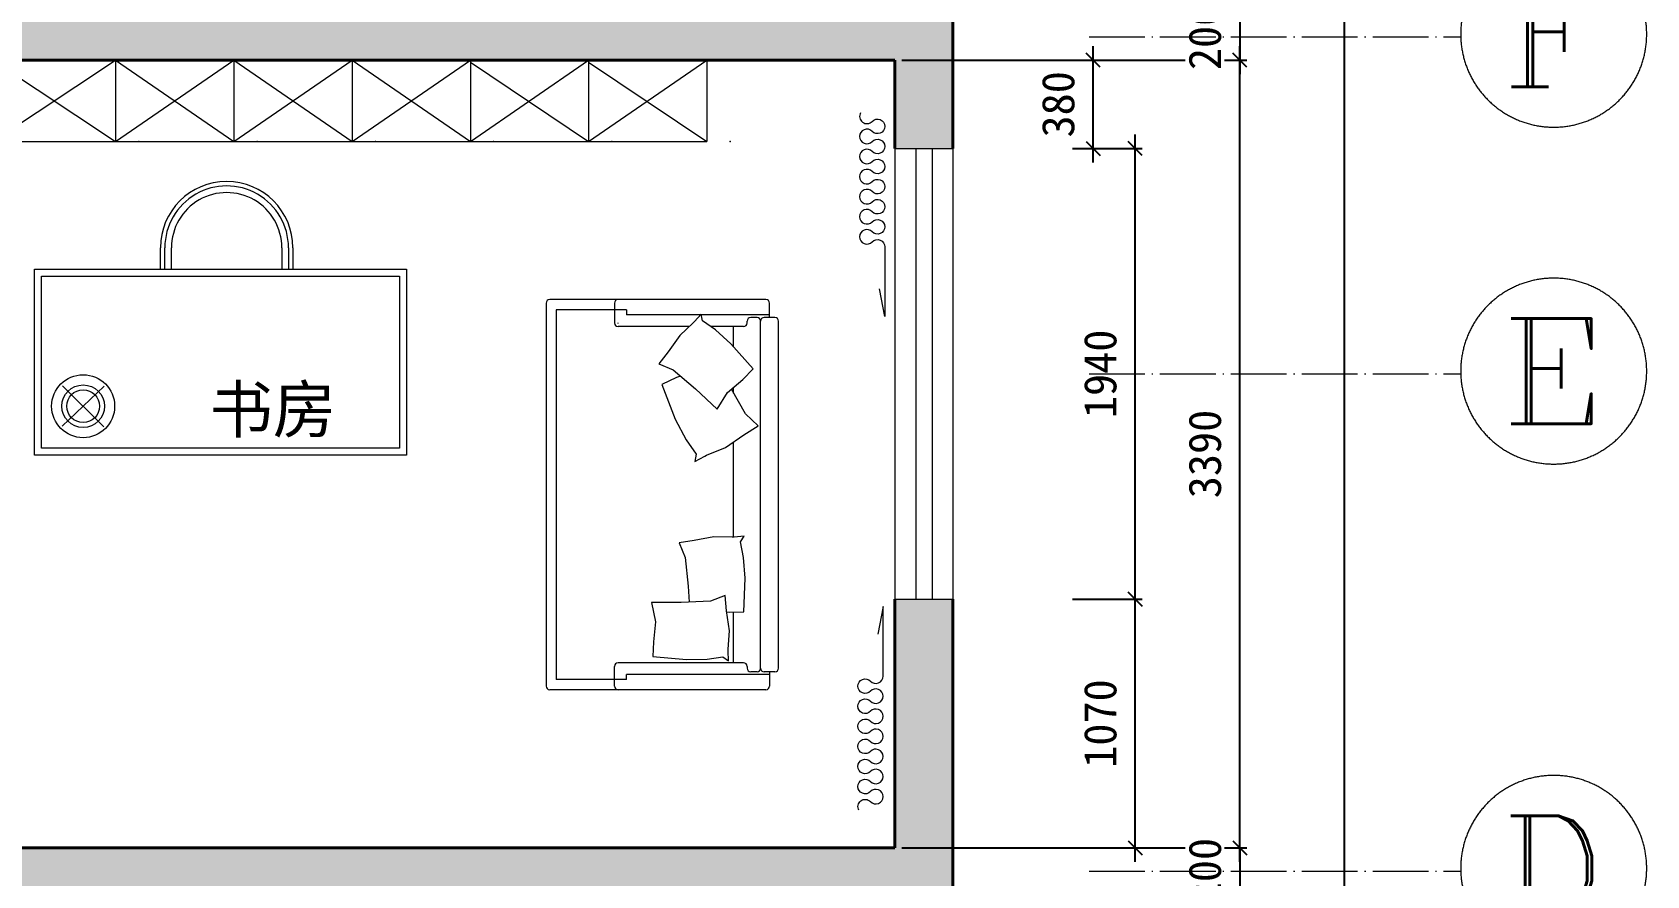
# Model space of a CAD drawing. Header units: millimetres. Extents: x -64529 to 3079702, y -28926 to 77119.
# Drawn here: x -21568 to -14624, y -17769 to -14139 of the extents above; entities that cross this region are included whole.
import ezdxf
from ezdxf.enums import TextEntityAlignment as Align

# ---------------------------------------------------------------- set-up
doc = ezdxf.new("R2010")
doc.units = ezdxf.units.MM
doc.header["$LTSCALE"] = 10
doc.linetypes.add('ACAD_ISO04W100', pattern=[30.5, 24, -3, 0.5, -3])
doc.layers.get('0').update_dxf_attribs({"color": 255})
doc.layers.get('Defpoints').update_dxf_attribs({"color": 255})
doc.layers.add('1浅浅', color=251, linetype='Continuous', lineweight=20)
doc.layers.add('A__轴线', color=3, linetype='ACAD_ISO04W100', lineweight=0)
doc.styles.add('_TCH_AXIS', font='COMPLEX', dxfattribs={"bigfont": 'GBCBIG'})
doc.styles.add('COMPLEX', font='COMPLEX')
doc.styles.get("Standard").update_dxf_attribs({"font": ''})
doc.styles.add('宋体', font='', dxfattribs={"height": 2.5})
doc.styles.get('Standard').set_extended_font_data('SimSun')
doc.styles.get('宋体').set_extended_font_data('SimSun')
doc.dimstyles.new('副本 外标注', dxfattribs={"dimtxt": 140, "dimasz": 60, "dimexe": 30, "dimexo": 30, "dimgap": 80, "dimtad": 1, "dimtoh": 1, "dimdec": 0, "dimtxsty": 'Standard', "dimblk": 'OBLIQUE', "dimcen": 2.5, "dimdle": 60, "dimclrd": 250, "dimclre": 250, "dimclrt": 44, "dimadec": 0, "dimazin": 0, "dimtfac": 1, "dimtdec": 0, "dimtix": 1, "dimtmove": 0, "dimatfit": 3, "dimldrblk": 'DOTSMALL', "dimfxl": 1, "dimtfill": 1, "dimarcsym": 0})

# ---------------------------------------------------------------- blocks, each defined once
blk = doc.blocks.new('_Oblique')
at = {"color": 0, "linetype": 'ByBlock', "lineweight": -2}
blk.add_line((-0.5, -0.5), (0.5, 0.5), dxfattribs=at)
blk = doc.blocks.new('*D716')
at = {"layer": '1浅浅', "color": 250, "lineweight": -2, "transparency": 16777216}
for p, q in [((-16823.8, -17709.2), (-16823.8, -16519.2)), ((-17093.8, -16579.2), (-16793.8, -16579.2)), ((-17093.8, -17649.2), (-16793.8, -17649.2))]:
    blk.add_line(p, q, dxfattribs=at)
at = {"layer": 'Defpoints', "color": 0, "lineweight": 30, "transparency": 16777216}
for p in [(-17123.8, -16579.2), (-16823.8, -16579.2), (-17123.8, -17649.2)]:
    blk.add_point(p, dxfattribs=at)
at = {"layer": '1浅浅', "color": 250, "lineweight": -2, "transparency": 16777216, "xscale": 60, "yscale": 60, "zscale": 60}
for p, rotation in [((-16823.8, -16579.2), 90), ((-16823.8, -17649.2), 270)]:
    blk.add_blockref('_Oblique', p, dxfattribs=dict(at, rotation=rotation))
at = {"layer": '1浅浅', "color": 44, "transparency": 16777216, "insert": (-16973.8, -17114.2), "char_height": 140, "attachment_point": 5, "rotation": 90, "bg_fill": 3, "box_fill_scale": 1.1, "bg_fill_color": 256, "bg_fill_true_color": 13158600, "bg_fill_transparency": 3955916}
blk.add_mtext('1070', dxfattribs=at)
blk = doc.blocks.new('_DotSmall')
at = {"color": 0, "linetype": 'ByBlock', "const_width": 0.5}
blk.add_lwpolyline([(-0.0625, 0, 1), (0.0625, 0, 1)], format="xyb", close=True, dxfattribs=at)
blk = doc.blocks.new('*D717')
at = {"layer": '1浅浅', "color": 250, "lineweight": -2, "transparency": 16777216}
for p, q in [((-16823.8, -16639.2), (-16823.8, -14579.2)), ((-17093.8, -14639.2), (-16793.8, -14639.2)), ((-17093.8, -16579.2), (-16793.8, -16579.2))]:
    blk.add_line(p, q, dxfattribs=at)
at = {"layer": 'Defpoints', "color": 0, "lineweight": 30, "transparency": 16777216}
for p in [(-17123.8, -14639.2), (-16823.8, -14639.2), (-17123.8, -16579.2)]:
    blk.add_point(p, dxfattribs=at)
at = {"layer": '1浅浅', "color": 250, "lineweight": -2, "transparency": 16777216, "xscale": 60, "yscale": 60, "zscale": 60}
for p, rotation in [((-16823.8, -14639.2), 90), ((-16823.8, -16579.2), 270)]:
    blk.add_blockref('_Oblique', p, dxfattribs=dict(at, rotation=rotation))
at = {"layer": '1浅浅', "color": 44, "transparency": 16777216, "insert": (-16973.8, -15609.2), "char_height": 140, "attachment_point": 5, "rotation": 90, "bg_fill": 3, "box_fill_scale": 1.1, "bg_fill_color": 256, "bg_fill_true_color": 13158600, "bg_fill_transparency": 16431284}
blk.add_mtext('1940', dxfattribs=at)
blk = doc.blocks.new('*D718')
at = {"layer": '1浅浅', "color": 250, "lineweight": -2, "transparency": 16777216}
for p, q in [((-17004.8, -14699.2), (-17004.8, -14199.2)), ((-17093.8, -14259.2), (-16974.8, -14259.2)), ((-17093.8, -14639.2), (-16974.8, -14639.2))]:
    blk.add_line(p, q, dxfattribs=at)
at = {"layer": 'Defpoints', "color": 0, "lineweight": 30, "transparency": 16777216}
blk.add_point((-17004.8, -14259.2), dxfattribs=at)
at = {"layer": '1浅浅', "color": 250, "lineweight": -2, "transparency": 16777216, "xscale": 60, "yscale": 60, "zscale": 60}
for p, rotation in [((-17004.8, -14259.2), 90), ((-17004.8, -14639.2), 270)]:
    blk.add_blockref('_Oblique', p, dxfattribs=dict(at, rotation=rotation))
at = {"layer": '1浅浅', "color": 44, "transparency": 16777216, "insert": (-17154.8, -14449.2), "char_height": 140, "attachment_point": 5, "rotation": 90, "bg_fill": 3, "box_fill_scale": 1.1, "bg_fill_color": 256, "bg_fill_true_color": 13158600, "bg_fill_transparency": 3955916}
blk.add_mtext('380', dxfattribs=at)
at = {"layer": 'Defpoints', "color": 0, "lineweight": 30, "transparency": 16777216}
for p in [(-17123.8, -14259.2), (-17123.8, -14639.2)]:
    blk.add_point(p, dxfattribs=at)
blk = doc.blocks.new('*D724')
at = {"layer": '1浅浅', "color": 250, "lineweight": -2, "transparency": 16777216}
for p, q in [((-16373.8, -17709.2), (-16373.8, -14199.2)), ((-17093.8, -14259.2), (-16343.8, -14259.2)), ((-17093.8, -17649.2), (-16343.8, -17649.2))]:
    blk.add_line(p, q, dxfattribs=at)
at = {"layer": 'Defpoints', "color": 0, "lineweight": 30, "transparency": 16777216}
for p in [(-17123.8, -14259.2), (-16373.8, -14259.2), (-17123.8, -17649.2)]:
    blk.add_point(p, dxfattribs=at)
at = {"layer": '1浅浅', "color": 250, "lineweight": -2, "transparency": 16777216, "xscale": 60, "yscale": 60, "zscale": 60}
for p, rotation in [((-16373.8, -14259.2), 90), ((-16373.8, -17649.2), 270)]:
    blk.add_blockref('_Oblique', p, dxfattribs=dict(at, rotation=rotation))
at = {"layer": '1浅浅', "color": 44, "transparency": 16777216, "insert": (-16523.8, -15954.2), "char_height": 140, "attachment_point": 5, "rotation": 90, "bg_fill": 3, "box_fill_scale": 1.1, "bg_fill_color": 256, "bg_fill_true_color": 13158600, "bg_fill_transparency": 3955916}
blk.add_mtext('3390', dxfattribs=at)
blk = doc.blocks.new('*D726')
at = {"layer": '1浅浅', "color": 250, "lineweight": -2, "transparency": 16777216}
for p, q in [((-15923.8, -25649.2), (-15923.8, -10799.2)), ((-17093.8, -10859.2), (-15893.8, -10859.2)), ((-17828, -25589.2), (-15893.8, -25589.2))]:
    blk.add_line(p, q, dxfattribs=at)
at = {"layer": 'Defpoints', "color": 0, "lineweight": 30, "transparency": 16777216}
for p in [(-17123.8, -10859.2), (-15923.8, -10859.2), (-17858, -25589.2)]:
    blk.add_point(p, dxfattribs=at)
at = {"layer": '1浅浅', "color": 250, "lineweight": -2, "transparency": 16777216, "xscale": 60, "yscale": 60, "zscale": 60}
for p, rotation in [((-15923.8, -10859.2), 90), ((-15923.8, -25589.2), 270)]:
    blk.add_blockref('_Oblique', p, dxfattribs=dict(at, rotation=rotation))
at = {"layer": '1浅浅', "color": 44, "transparency": 16777216, "insert": (-16073.8, -18224.2), "char_height": 140, "attachment_point": 5, "rotation": 90, "bg_fill": 3, "box_fill_scale": 1.1, "bg_fill_color": 256, "bg_fill_true_color": 13158600, "bg_fill_transparency": 12911526}
blk.add_mtext('14730', dxfattribs=at)
blk = doc.blocks.new('*D773')
at = {"layer": '1浅浅', "color": 250, "lineweight": -2, "transparency": 16777216}
for p, q in [((-16373.8, -14059.2), (-16373.8, -13999.2)), ((-17828, -14059.2), (-16343.8, -14059.2)), ((-16373.8, -14059.2), (-16373.8, -14259.2)), ((-17828, -14259.2), (-16343.8, -14259.2)), ((-16373.8, -14259.2), (-16373.8, -14319.2))]:
    blk.add_line(p, q, dxfattribs=at)
at = {"layer": 'Defpoints', "color": 0, "lineweight": 30, "transparency": 16777216}
for p in [(-17858, -14059.2), (-17858, -14259.2), (-16373.8, -14259.2)]:
    blk.add_point(p, dxfattribs=at)
at = {"layer": '1浅浅', "color": 250, "lineweight": -2, "transparency": 16777216, "xscale": 60, "yscale": 60, "zscale": 60}
for p, rotation in [((-16373.8, -14059.2), 270), ((-16373.8, -14259.2), 90)]:
    blk.add_blockref('_Oblique', p, dxfattribs=dict(at, rotation=rotation))
at = {"layer": '1浅浅', "color": 44, "transparency": 16777216, "insert": (-16523.8, -14159.2), "char_height": 140, "attachment_point": 5, "rotation": 90, "bg_fill": 3, "box_fill_scale": 1.1, "bg_fill_color": 256, "bg_fill_true_color": 13158600, "bg_fill_transparency": 16431284}
blk.add_mtext('200', dxfattribs=at)
blk = doc.blocks.new('*D774')
at = {"layer": '1浅浅', "color": 250, "lineweight": -2, "transparency": 16777216}
for p, q in [((-16373.8, -17649.2), (-16373.8, -17589.2)), ((-17828, -17649.2), (-16343.8, -17649.2)), ((-16373.8, -17649.2), (-16373.8, -17849.2)), ((-17828, -17849.2), (-16343.8, -17849.2)), ((-16373.8, -17849.2), (-16373.8, -17909.2))]:
    blk.add_line(p, q, dxfattribs=at)
at = {"layer": 'Defpoints', "color": 0, "lineweight": 30, "transparency": 16777216}
for p in [(-17858, -17649.2), (-17858, -17849.2), (-16373.8, -17849.2)]:
    blk.add_point(p, dxfattribs=at)
at = {"layer": '1浅浅', "color": 250, "lineweight": -2, "transparency": 16777216, "xscale": 60, "yscale": 60, "zscale": 60}
for p, rotation in [((-16373.8, -17649.2), 270), ((-16373.8, -17849.2), 90)]:
    blk.add_blockref('_Oblique', p, dxfattribs=dict(at, rotation=rotation))
at = {"layer": '1浅浅', "color": 44, "transparency": 16777216, "insert": (-16523.8, -17749.2), "char_height": 140, "attachment_point": 5, "rotation": 90, "bg_fill": 3, "box_fill_scale": 1.1, "bg_fill_color": 256, "bg_fill_true_color": 13158600, "bg_fill_transparency": 2904687}
blk.add_mtext('200', dxfattribs=at)
blk = doc.blocks.new('_AXISO')
blk.add_circle((0, 0), 0.5)
at = {"style": 'COMPLEX', "width": 1.041667}
blk.add_attdef('A', text='', height=0.56, rotation=360, dxfattribs=at).set_placement((0.74875, -0.28), (1.24875, -0.28), align=Align.FIT)
blk = doc.blocks.new('20180421.144813')
at = {"layer": 'A__轴线'}
for p, q in [((21539.9, 14767), (23138.8, 14767)), ((21539.9, 13317), (23138.8, 13317)), ((21539.9, 11177), (23138.8, 11177))]:
    blk.add_line(p, q, dxfattribs=at)
ref = blk.add_blockref('_AXISO', (23538.6, 14778.7), dxfattribs=dict(at, xscale=-800, yscale=800, zscale=800))
ref.add_attrib('A', 'F', dxfattribs={"color": 7, "height": 452.5, "style": '_TCH_AXIS', "width": 1.3125}).set_placement((23312.3, 14552.5), (23764.9, 14552.5), align=Align.FIT)
ref = blk.add_blockref('_AXISO', (23538.6, 13328.7), dxfattribs=dict(at, xscale=-800, yscale=800, zscale=800))
ref.add_attrib('A', 'E', dxfattribs={"color": 7, "height": 452.5, "style": '_TCH_AXIS', "width": 1.3125}).set_placement((23312.3, 13102.5), (23764.9, 13102.5), align=Align.FIT)
ref = blk.add_blockref('_AXISO', (23538.6, 11188.7), dxfattribs=dict(at, xscale=-800, yscale=800, zscale=800))
ref.add_attrib('A', 'D', dxfattribs={"color": 7, "height": 452.5, "style": '_TCH_AXIS', "width": 1.235294}).set_placement((23312.3, 10962.5), (23764.9, 10962.5), align=Align.FIT)

msp = doc.modelspace()

# ---------------------------------------------------------------- hatches: boundary and pattern name
at = {"layer": '1浅浅'}
h = msp.add_hatch(color=251, dxfattribs=at)
h.dxf.hatch_style = 1
h.paths.add_polyline_path([(-17608, -13739.2), (-17858, -13739.2), (-17858, -14059.2), (-21998, -14059.2), (-21998, -14259.2), (-17858, -14259.2), (-17858, -14639.2), (-17608, -14639.2)])
h = msp.add_hatch(color=251, dxfattribs=at)
h.dxf.hatch_style = 1
h.paths.add_polyline_path([(-17608, -16579.2), (-17858, -16579.2), (-17858, -17649.2), (-21898, -17649.2), (-21898, -17849.2), (-17858, -17849.2), (-17858, -18349.2), (-17608, -18349.2)])

# ---------------------------------------------------------------- linework, layer by layer
at = {"layer": '1浅浅', "color": 251, "lineweight": 40}
for p, q in [((-17608, -13739.2), (-17608, -14639.2)), ((-21998, -14259.2), (-17858, -14259.2)), ((-17858, -14259.2), (-17858, -14639.2)), ((-17858, -16579.2), (-17858, -17649.2)), ((-17608, -16579.2), (-17608, -18349.2)), ((-21898, -17649.2), (-17858, -17649.2))]:
    msp.add_line(p, q, dxfattribs=at)
at = {"layer": '1浅浅', "color": 251, "lineweight": 5}
for p, q in [((-21738.3, -14609.2), (-21209.7, -14259.2)), ((-21209.7, -14609.2), (-20701.1, -14259.2)), ((-20701.1, -14609.2), (-20192.4, -14259.2)), ((-20192.4, -14609.2), (-19683.8, -14259.2)), ((-19683.8, -14609.2), (-19175.2, -14259.2)), ((-19175.2, -14609.2), (-18666.6, -14259.2)), ((-21439.5, -15835.1), (-21258.9, -15661.9)), ((-21260.8, -15837), (-21437.7, -15660.1))]:
    msp.add_line(p, q, dxfattribs=at)
at = {"layer": '1浅浅', "color": 251, "lineweight": 0}
for p, q in [((-21738.3, -14259.2), (-21209.7, -14609.2)), ((-21209.7, -14259.2), (-20701.1, -14609.2)), ((-20701.1, -14259.2), (-20192.4, -14609.2)), ((-20192.4, -14259.2), (-19683.8, -14609.2)), ((-19683.8, -14267.5), (-19175.2, -14609.2)), ((-19175.2, -14267.5), (-18666.6, -14609.2)), ((-17768, -14639.2), (-17768, -16579.2)), ((-17698, -14639.2), (-17698, -16579.2))]:
    msp.add_line(p, q, dxfattribs=at)
at = {"layer": '1浅浅', "color": 251, "lineweight": 15, "ltscale": 50}
for p, q in [((-21209.7, -14259.2), (-21209.7, -14609.2)), ((-20701.1, -14259.2), (-20701.1, -14609.2)), ((-20192.4, -14259.2), (-20192.4, -14609.2)), ((-19683.8, -14259.2), (-19683.8, -14609.2)), ((-19175.2, -14259.2), (-19175.2, -14609.2)), ((-18666.6, -14259.2), (-18666.6, -14609.2))]:
    msp.add_line(p, q, dxfattribs=at)
at = {"layer": '1浅浅', "color": 251, "lineweight": 20}
for p, q in [((-21738.3, -14609.2), (-18666.6, -14609.2)), ((-21017, -15158.9), (-21017, -15066.5)), ((-20447, -15066.5), (-20447, -15158.9)), ((-21558, -15158.9), (-19958, -15158.9)), ((-21558, -15958.9), (-21558, -15158.9)), ((-19958, -15158.9), (-19958, -15958.9)), ((-19958, -15958.9), (-21558, -15958.9))]:
    msp.add_line(p, q, dxfattribs=at)
at = {"layer": '1浅浅', "color": 251, "lineweight": 15}
for p, q in [((-17858, -14639.2), (-17608, -14639.2)), ((-17858, -14639.2), (-17858, -16579.2)), ((-17608, -14639.2), (-17608, -16579.2)), ((-17858, -16579.2), (-17608, -16579.2))]:
    msp.add_line(p, q, dxfattribs=at)
at = {"layer": '1浅浅', "color": 251}
for p, q in [((-20998, -15158.9), (-20998, -15066.5)), ((-20969.5, -15158.9), (-20969.5, -15066.5)), ((-20494.5, -15066.5), (-20494.5, -15158.9)), ((-20466, -15066.5), (-20466, -15158.9)), ((-19314.2, -15333.6), (-19314.2, -16924.8)), ((-19012.8, -15333.6), (-19314.2, -15333.6)), ((-19063.9, -15305.2), (-19063.9, -15390.2)), ((-19012.8, -15333.6), (-19012.8, -15354.6)), ((-18741.9, -15405.7), (-19048.4, -15405.7)), ((-18396.6, -15354.6), (-19012.8, -15354.6)), ((-18725, -15390.1), (-18783.2, -15443.8)), ((-18719.2, -15384.4), (-18725, -15390.1)), ((-18690.8, -15352.1), (-18719.2, -15384.4)), ((-18685.2, -15380.6), (-18690.8, -15352.1)), ((-18629.6, -15419.6), (-18685.2, -15380.6)), ((-18508.7, -15405.7), (-18649.4, -15405.7)), ((-18551.2, -15493.3), (-18551.2, -15405.7)), ((-18493.2, -15390.2), (-18493.2, -15382.5)), ((-18450.7, -15367), (-18477.8, -15367)), ((-18435.3, -16875.8), (-18435.3, -15382.5)), ((-18783.2, -15443.8), (-18832.8, -15513.9)), ((-18563, -15479.8), (-18629.6, -15419.6)), ((-18467.6, -15588.2), (-18563, -15479.8)), ((-18832.8, -15513.9), (-18873.6, -15566)), ((-18873.6, -15566), (-18810.8, -15592.3)), ((-18810.8, -15592.3), (-18715.6, -15673.9)), ((-18780.2, -15618.5), (-18797.2, -15624.8)), ((-18512, -15633.1), (-18467.6, -15588.2)), ((-18797.2, -15624.8), (-18860.6, -15654.8)), ((-18860.6, -15654.8), (-18802.3, -15804.2)), ((-18715.6, -15673.9), (-18622.1, -15760.8)), ((-18622.1, -15760.8), (-18577.8, -15689)), ((-18577.8, -15689), (-18512, -15633.1)), ((-18500.8, -15781.2), (-18560.9, -15674.6)), ((-18551.2, -15691.8), (-18551.2, -15666.4)), ((-18802.3, -15804.2), (-18755.9, -15892.5)), ((-18445.4, -15832.6), (-18500.8, -15781.2)), ((-18755.9, -15892.5), (-18712.6, -15954.3)), ((-18586.3, -15925.7), (-18507.8, -15871.5)), ((-18551.2, -16311.8), (-18551.2, -15901.4)), ((-18507.8, -15871.5), (-18445.4, -15832.6)), ((-18712.6, -15954.3), (-18717.7, -15986.2)), ((-18717.7, -15986.2), (-18675.7, -15963.3)), ((-18675.7, -15963.3), (-18667.5, -15959.6)), ((-18667.5, -15959.6), (-18586.3, -15925.7)), ((-18636.5, -16310.6), (-18720.8, -16327)), ((-18557.3, -16311.8), (-18636.5, -16310.6)), ((-18549.2, -16311.8), (-18557.3, -16311.8)), ((-18506.3, -16308), (-18549.2, -16311.8)), ((-18522, -16332.4), (-18506.3, -16308)), ((-18720.8, -16327), (-18786.2, -16336.5)), ((-18786.2, -16336.5), (-18759.1, -16398.9)), ((-18508.6, -16399), (-18522, -16332.4)), ((-18759.1, -16398.9), (-18746.4, -16523.6)), ((-18502.1, -16488.6), (-18508.6, -16399)), ((-18746.4, -16523.6), (-18742.3, -16591.6)), ((-18507.9, -16632.8), (-18502.1, -16488.6)), ((-18776.3, -16593.2), (-18904, -16593.9)), ((-18904, -16593.9), (-18887, -16676.5)), ((-18651.1, -16587.4), (-18776.3, -16593.2)), ((-18587.3, -16563.6), (-18651.1, -16587.4)), ((-18581.3, -16629.5), (-18587.3, -16563.6)), ((-18569.5, -16714.5), (-18581.3, -16629.5)), ((-18580.7, -16634.1), (-18571.1, -16634.7)), ((-18571.1, -16634.7), (-18507.9, -16632.8)), ((-18551.2, -16852.7), (-18551.2, -16634.1)), ((-18887, -16676.5), (-18896.7, -16762.3)), ((-18575.1, -16793.5), (-18569.5, -16714.5)), ((-18896.7, -16762.3), (-18898.3, -16825.4)), ((-18575.5, -16801.6), (-18575.1, -16793.5)), ((-18574, -16844.7), (-18575.5, -16801.6)), ((-19063.9, -16953.1), (-19063.9, -16868.1)), ((-18508.7, -16852.7), (-19048.4, -16852.7)), ((-18898.3, -16825.4), (-18754.6, -16839)), ((-18754.6, -16839), (-18664.8, -16837.4)), ((-18664.8, -16837.4), (-18597.6, -16827.6)), ((-18597.6, -16827.6), (-18574, -16844.7)), ((-18493.2, -16868.1), (-18493.2, -16875.8)), ((-19012.8, -16924.8), (-19314.2, -16924.8)), ((-18396.6, -16903.8), (-19012.8, -16903.8)), ((-19012.8, -16924.8), (-19012.8, -16903.8)), ((-18450.7, -16891.3), (-18477.8, -16891.3))]:
    msp.add_line(p, q, dxfattribs=at)
at = {"layer": '1浅浅', "color": 251, "lineweight": 20, "ltscale": 400}
for p, q in [((-19358, -15305.2), (-19358, -16953.1)), ((-19048.4, -15289.8), (-19342.5, -15289.8)), ((-18412.1, -15289.8), (-19048.4, -15289.8)), ((-18396.6, -15367), (-18396.6, -15305.2)), ((-18373.4, -15367), (-18419.8, -15367)), ((-18358, -16875.8), (-18358, -15382.5)), ((-18373.4, -16891.3), (-18419.8, -16891.3)), ((-18396.6, -16891.3), (-18396.6, -16953.1)), ((-19048.4, -16968.6), (-19342.5, -16968.6)), ((-18412.1, -16968.6), (-19048.4, -16968.6))]:
    msp.add_line(p, q, dxfattribs=at)
at = {"layer": '1浅浅', "color": 251, "ltscale": 0.5}
for points in [[(-18005, -14485.2, 0.892379), (-17955.4, -14522.7, -2.5), (-17955.4, -14565.9, 2.5), (-17955.4, -14609.1, -0.677033), (-17901.4, -14630.7, -0.677033), (-17955.4, -14652.3, 2.5), (-17955.4, -14695.5, -2.5), (-17955.4, -14738.7, 2.5), (-17955.4, -14781.9, -2.5), (-17955.4, -14825.1, 2.5), (-17955.4, -14868.3, -2.5), (-17955.4, -14911.5, 2.5), (-17955.4, -14954.7, -2.5), (-17955.4, -14997.9, 2.5), (-17955.4, -15041.1, -0.677033), (-17901.4, -15062.7), (-17901.4, -15363.1), (-17923.2, -15243.3)], [(-18012.3, -17487.7, -0.892379), (-17962.7, -17450.2, 2.5), (-17962.7, -17407, -2.5), (-17962.7, -17363.8, 0.677033), (-17908.7, -17342.2, 0.677033), (-17962.7, -17320.6, -2.5), (-17962.7, -17277.4, 2.5), (-17962.7, -17234.2, -2.5), (-17962.7, -17191, 2.5), (-17962.7, -17147.8, -2.5), (-17962.7, -17104.6, 2.5), (-17962.7, -17061.4, -2.5), (-17962.7, -17018.2, 2.5), (-17962.7, -16975, -2.5), (-17962.7, -16931.8, 0.677033), (-17908.7, -16910.2), (-17908.7, -16609.9), (-17930.5, -16729.6)]]:
    msp.add_lwpolyline(points, format="xyb", dxfattribs=at)
at = {"layer": '1浅浅', "color": 251}
msp.add_lwpolyline([(-21528, -15188.9), (-19988, -15188.9), (-19988, -15928.9), (-21528, -15928.9)], close=True, dxfattribs=at)
at = {"layer": '1浅浅', "color": 251, "lineweight": 20}
msp.add_circle((-21349.2, -15748.5), 135.5, dxfattribs=at)
at = {"layer": '1浅浅', "color": 251, "lineweight": 5}
for radius in [91.7, 70.5]:
    msp.add_circle((-21349.2, -15748.5), radius, dxfattribs=at)
at = {"layer": '1浅浅', "color": 251, "lineweight": 20, "ltscale": 400}
for centre, start, end in [((-19342.5, -15305.2), 90, 180), ((-18412.1, -15305.2), 0, 90), ((-18373.4, -15382.5), 0, 90), ((-18373.4, -16875.8), 270, 0), ((-19342.5, -16953.1), 180, 270), ((-18412.1, -16953.1), 270, 0)]:
    msp.add_arc(centre, 15.5, start, end, dxfattribs=at)
at = {"layer": '1浅浅', "color": 251}
for centre, radius, start, end in [((-19048.4, -15305.2), 15.5, 90, 180), ((-19048.4, -15390.2), 15.5, 180, 270), ((-19048.4, -15390.2), 0.859, 180, 270), ((-18508.7, -15390.2), 15.5, 270, 0), ((-18477.8, -15382.5), 15.5, 90, 180), ((-18450.7, -15382.5), 15.5, 0, 90), ((-18419.8, -15382.5), 15.5, 90, 180), ((-19048.4, -16868.1), 15.5, 90, 180), ((-18508.7, -16868.1), 15.5, 0, 90), ((-18477.8, -16875.8), 15.5, 180, 270), ((-18450.7, -16875.8), 15.5, 270, 0), ((-18419.8, -16875.8), 15.5, 180, 270)]:
    msp.add_arc(centre, radius, start, end, dxfattribs=at)
at = {"layer": '1浅浅', "color": 251, "lineweight": 5, "ltscale": 400}
msp.add_arc((-19048.4, -16953.1), 15.5, 180, 270, dxfattribs=at)
at = {"layer": '1浅浅', "color": 251, "lineweight": 20}
msp.add_ellipse((-20732, -15066.5), major_axis=(-252.8, 131.5), ratio=1, start_param=3.621225, end_param=6.762817, dxfattribs=at)
at = {"layer": '1浅浅', "color": 251, "lineweight": 0}
for major_axis, start_param, end_param in [((-236, 122.8), 3.621315, 6.762908), ((-210.7, 109.6), 3.621308, 6.762901)]:
    msp.add_ellipse((-20732, -15066.5), major_axis=major_axis, ratio=1, start_param=start_param, end_param=end_param, dxfattribs=at)
for p in [(-21109.7, -14609.2), (-20601.1, -14609.2), (-20092.4, -14609.2), (-19583.8, -14609.2), (-19075.2, -14609.2), (-18566.6, -14609.2)]:
    msp.add_point(p, dxfattribs=at)

# ---------------------------------------------------------------- texts
at = {"layer": '1浅浅', "color": 251, "lineweight": 5, "style": '宋体'}
msp.add_text('书房', height=200, dxfattribs=at).set_placement((-20806.2, -15862))

# ---------------------------------------------------------------- dimensions: what is measured, and where the dimension line sits
at = {"layer": '1浅浅', "color": 251}
dim = msp.add_linear_dim(base=(-16823.8, -16579.2), p1=(-17123.8, -17649.2), p2=(-17123.8, -16579.2), angle=270, dimstyle='副本 外标注', dxfattribs=at)
dim.commit()
dim.dimension.update_dxf_attribs({"geometry": '*D716', "text_midpoint": (-16973.8, -17114.2)})

# ---------------------------------------------------------------- next in the draw order: dimensions: what is measured, and where the dimension line sits
dim = msp.add_linear_dim(base=(-16823.8, -14639.2), p1=(-17123.8, -16579.2), p2=(-17123.8, -14639.2), angle=270, dimstyle='副本 外标注', dxfattribs=at)
dim.commit()
dim.dimension.update_dxf_attribs({"geometry": '*D717', "text_midpoint": (-16973.8, -15609.2)})

# ---------------------------------------------------------------- next in the draw order: dimensions: what is measured, and where the dimension line sits
dim = msp.add_linear_dim(base=(-17004.8, -14259.2), p1=(-17123.8, -14639.2), p2=(-17123.8, -14259.2), angle=270, dimstyle='副本 外标注', dxfattribs=at)
dim.commit()
dim.dimension.update_dxf_attribs({"geometry": '*D718', "text_midpoint": (-17004.8, -14449.2), "dimtype": 160})

# ---------------------------------------------------------------- next in the draw order: dimensions: what is measured, and where the dimension line sits
dim = msp.add_linear_dim(base=(-16373.8, -14259.2), p1=(-17123.8, -17649.2), p2=(-17123.8, -14259.2), angle=270, dimstyle='副本 外标注', dxfattribs=at)
dim.commit()
dim.dimension.update_dxf_attribs({"geometry": '*D724', "text_midpoint": (-16523.8, -15954.2)})

# ---------------------------------------------------------------- next in the draw order: dimensions: what is measured, and where the dimension line sits
dim = msp.add_linear_dim(base=(-15923.8, -10859.2), p1=(-17858, -25589.2), p2=(-17123.8, -10859.2), angle=270, dimstyle='副本 外标注', dxfattribs=at)
dim.commit()
dim.dimension.update_dxf_attribs({"geometry": '*D726', "text_midpoint": (-16073.8, -18224.2)})

# ---------------------------------------------------------------- next in the draw order: dimensions: what is measured, and where the dimension line sits
for base, p1, p2, picture, middle in [((-16373.8, -14259.2), (-17858, -14059.2), (-17858, -14259.2), '*D773', (-16523.8, -14159.2)), ((-16373.8, -17849.2), (-17858, -17649.2), (-17858, -17849.2), '*D774', (-16523.8, -17749.2))]:
    dim = msp.add_linear_dim(base=base, p1=p1, p2=p2, angle=90, dimstyle='副本 外标注', dxfattribs=at)
    dim.commit()
    dim.dimension.update_dxf_attribs({"geometry": picture, "text_midpoint": middle})

# ---------------------------------------------------------------- next in the draw order: block references
msp.add_blockref('20180421.144813', (-38562.5, -28926.2), dxfattribs=at)

doc.saveas('drawing.dxf')
